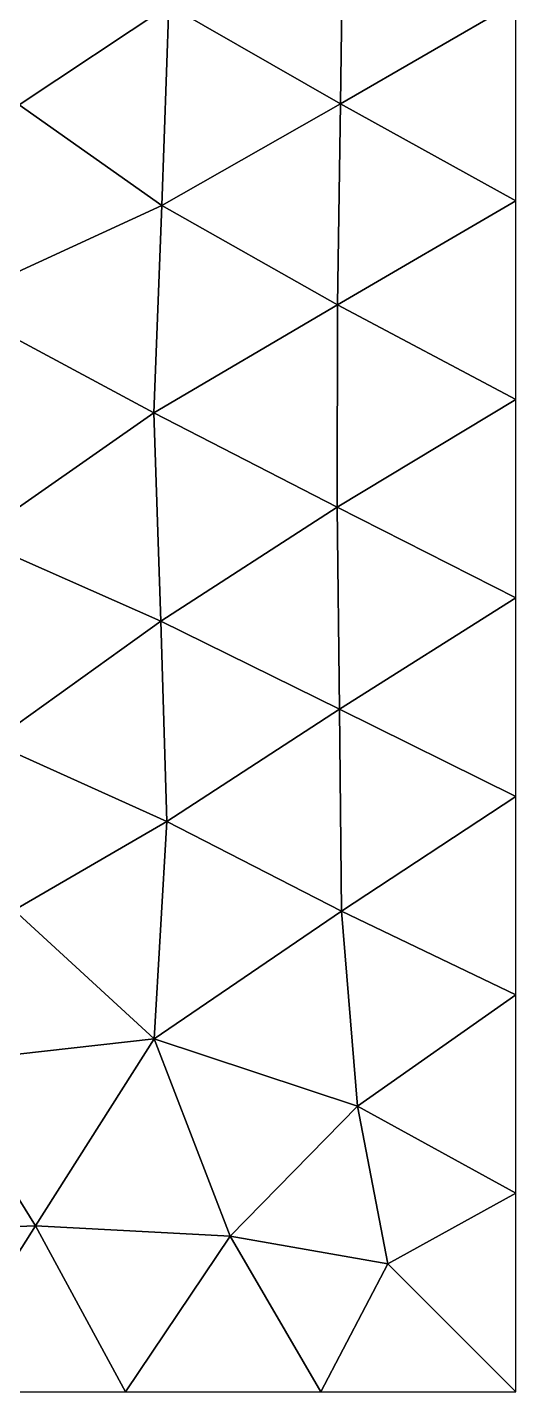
# Model space of a CAD drawing. Header units: metres. Extents: x 0 to 72, y -280 to 0.
# Drawn here: x 47.4 to 72.5, y -280 to -210.1 of the extents above; entities that cross this region are included whole.
import ezdxf

# ---------------------------------------------------------------- set-up
doc = ezdxf.new("R2010")
doc.units = ezdxf.units.M

msp = doc.modelspace()

# ---------------------------------------------------------------- linework, layer by layer
at = {"layer": 'layer', "color": 0}
for points in [[(47.0269, -214.034), (54.7098, -208.952), (44.8321, -203.953)], [(63.5158, -213.991), (63.6422, -203.795), (54.7098, -208.952)], [(63.5158, -213.991), (72.5, -208.792), (63.6422, -203.795)], [(54.3472, -219.197), (54.7098, -208.952), (47.0269, -214.034)], [(54.3472, -219.197), (63.5158, -213.991), (54.7098, -208.952)], [(72.5, -218.965), (72.5, -208.792), (63.5158, -213.991)], [(63.364, -224.286), (63.5158, -213.991), (54.3472, -219.197)], [(63.364, -224.286), (72.5, -218.965), (63.5158, -213.991)], [(43.4551, -224.206), (54.3472, -219.197), (47.0269, -214.034)], [(53.9361, -229.824), (54.3472, -219.197), (43.4551, -224.206)], [(53.9361, -229.824), (63.364, -224.286), (54.3472, -219.197)], [(72.5, -229.137), (72.5, -218.965), (63.364, -224.286)], [(44.7031, -236.27), (53.9361, -229.824), (43.4551, -224.206)], [(63.3476, -234.666), (63.364, -224.286), (53.9361, -229.824)], [(63.3476, -234.666), (72.5, -229.137), (63.364, -224.286)], [(72.5, -239.31), (72.5, -229.137), (63.3476, -234.666)], [(54.2934, -240.505), (53.9361, -229.824), (44.7031, -236.27)], [(54.2934, -240.505), (63.3476, -234.666), (53.9361, -229.824)], [(63.4699, -245.007), (63.3476, -234.666), (54.2934, -240.505)], [(63.4699, -245.007), (72.5, -239.31), (63.3476, -234.666)], [(45.6182, -246.715), (54.2934, -240.505), (44.7031, -236.27)], [(72.5, -249.482), (72.5, -239.31), (63.4699, -245.007)], [(54.6152, -250.774), (54.2934, -240.505), (45.6182, -246.715)], [(54.6152, -250.774), (63.4699, -245.007), (54.2934, -240.505)], [(63.5677, -255.36), (63.4699, -245.007), (54.6152, -250.774)], [(63.5677, -255.36), (72.5, -249.482), (63.4699, -245.007)], [(46.778, -255.325), (54.6152, -250.774), (45.6182, -246.715)], [(72.5, -259.655), (72.5, -249.482), (63.5677, -255.36)], [(53.9507, -261.906), (54.6152, -250.774), (46.778, -255.325)], [(53.9507, -261.906), (63.5677, -255.36), (54.6152, -250.774)], [(42.6896, -263.181), (53.9507, -261.906), (46.778, -255.325)], [(64.3818, -265.364), (63.5677, -255.36), (53.9507, -261.906)], [(64.3818, -265.364), (72.5, -259.655), (63.5677, -255.36)], [(72.5, -269.827), (72.5, -259.655), (64.3818, -265.364)], [(42.6896, -263.181), (47.8722, -271.499), (53.9507, -261.906)], [(47.8722, -271.499), (57.8508, -272.029), (53.9507, -261.906)], [(53.9507, -261.906), (57.8508, -272.029), (64.3818, -265.364)], [(37.8107, -271.894), (47.8722, -271.499), (42.6896, -263.181)], [(57.8508, -272.029), (65.9427, -273.439), (64.3818, -265.364)], [(65.9427, -273.439), (72.5, -269.827), (64.3818, -265.364)], [(72.5, -280), (72.5, -269.827), (65.9427, -273.439)], [(37.8107, -271.894), (42.4916, -280), (47.8722, -271.499)], [(42.4916, -280), (52.4944, -280), (47.8722, -271.499)], [(47.8722, -271.499), (52.4944, -280), (57.8508, -272.029)], [(52.4944, -280), (62.4972, -280), (57.8508, -272.029)], [(57.8508, -272.029), (62.4972, -280), (65.9427, -273.439)], [(62.4972, -280), (72.5, -280), (65.9427, -273.439)]]:
    msp.add_3dface(points, dxfattribs=at)

doc.saveas('drawing.dxf')
